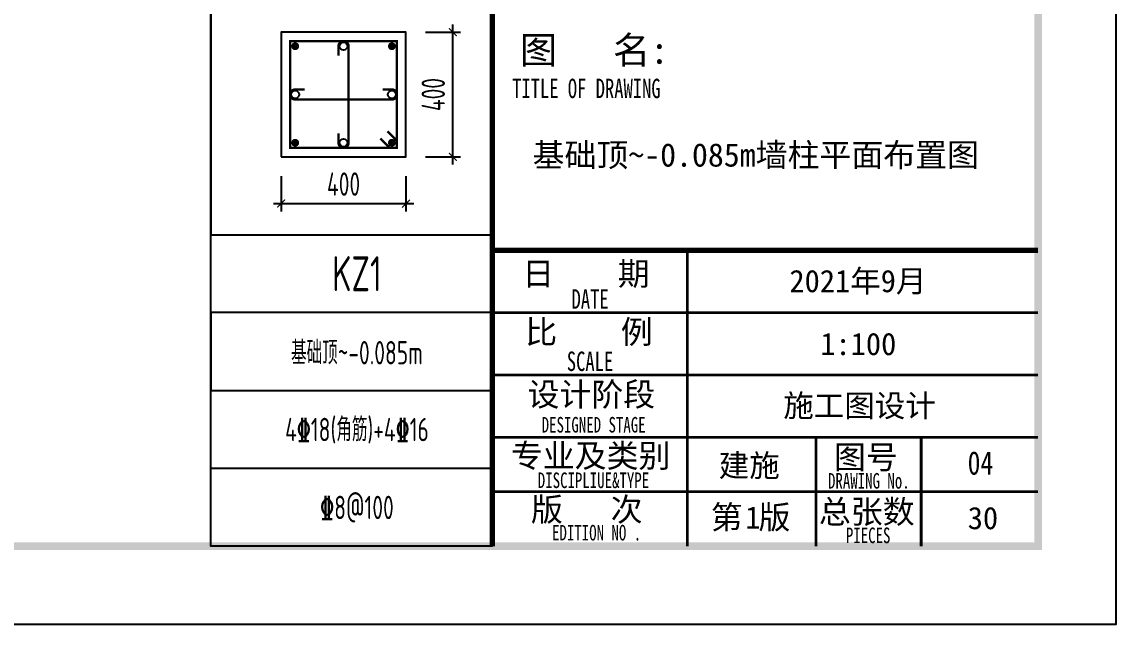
# Model space of a CAD drawing. Extents: x -1307975 to -76406, y -96289 to 379359.
# Drawn here: x -915770 to -901736, y 317959 to 325692 of the extents above; entities that cross this region are included whole.
import ezdxf
from ezdxf.enums import TextEntityAlignment as Align

# ---------------------------------------------------------------- set-up
doc = ezdxf.new("R2010")
doc.units = 0
doc.header["$LTSCALE"] = 1000
doc.layers.get('0').update_dxf_attribs({"linetype": 'CONTINUOUS'})
doc.layers.get('DEFPOINTS').update_dxf_attribs({"linetype": 'CONTINUOUS'})
for name, color, linetype in [('-TK', 7, 'CONTINUOUS'), ('COLU_DE_DIM', 3, 'CONTINUOUS'), ('COLU_DE_TH', 7, 'CONTINUOUS'), ('LINK', 6, 'CONTINUOUS'), ('REIN', 6, 'CONTINUOUS'), ('TAB', 7, 'CONTINUOUS'), ('TAB_TEXT', 7, 'CONTINUOUS'), ('图签文字', 4, 'CONTINUOUS')]:
    doc.layers.add(name, color=color, linetype=linetype)
doc.layers.add('图框', color=9, linetype='CONTINUOUS', lineweight=18)
doc.layers.add('图签', color=147, linetype='CONTINUOUS', lineweight=18)
doc.styles.add('TSSD_DIMENSION', font='Tssdeng.shx', dxfattribs={"width": 0.7, "bigfont": 'tssdchn.shx'})
doc.styles.add('TSSD_REIN', font='tssdeng.shx', dxfattribs={"width": 0.7, "height": 300, "bigfont": 'tssdchn.shx'})
doc.styles.add('宋体', font='', dxfattribs={"height": 50})
doc.styles.add('建筑图签-1', font='simhei.ttf', dxfattribs={"width": 0.7})
doc.styles.get('宋体').set_extended_font_data('SimSun')
doc.dimstyles.new('TSSD_25_100', dxfattribs={"dimtxt": 300, "dimasz": 100, "dimexe": 100, "dimexo": 250, "dimgap": 100, "dimtad": 1, "dimdec": 0, "dimlfac": 0.25, "dimzin": 0, "dimdsep": 46, "dimtxsty": 'TSSD_DIMENSION', "dimblk": 'ARCHTICK', "dimcen": 0, "dimdle": 100, "dimclrt": 7, "dimadec": 0, "dimazin": 0, "dimtfac": 1, "dimtdec": 0, "dimtix": 1, "dimtmove": 2, "dimatfit": 3, "dimldrblk": 'ARCHTICK', "dimfxl": 1, "dimtolj": 1, "dimtzin": 0, "dimarcsym": 0})

# ---------------------------------------------------------------- blocks, each defined once
blk = doc.blocks.new('_ArchTick')
at = {"color": 0, "linetype": 'ByBlock', "const_width": 0.15}
blk.add_lwpolyline([(-0.5, -0.5), (0.5, 0.5)], dxfattribs=at)
blk = doc.blocks.new('*D13')
at = {"layer": 'COLU_DE_DIM', "color": 0, "lineweight": -2, "transparency": 16777216}
for p, q in [((-912444, 323709), (-912444, 323259)), ((-910844, 323709), (-910844, 323259)), ((-912544, 323359), (-910744, 323359))]:
    blk.add_line(p, q, dxfattribs=at)
at = {"layer": 'DEFPOINTS', "color": 0, "transparency": 16777216}
for p in [(-912444, 323959), (-910844, 323959), (-910844, 323359)]:
    blk.add_point(p, dxfattribs=at)
at = {"layer": 'COLU_DE_DIM', "color": 0, "lineweight": -2, "transparency": 16777216, "xscale": 100, "yscale": 100, "zscale": 100, "rotation": 180}
blk.add_blockref('_ArchTick', (-912444, 323359), dxfattribs=at)
at = {"layer": 'COLU_DE_DIM', "color": 0, "lineweight": -2, "transparency": 16777216, "xscale": 100, "yscale": 100, "zscale": 100}
blk.add_blockref('_ArchTick', (-910844, 323359), dxfattribs=at)
at = {"layer": 'COLU_DE_DIM', "color": 7, "transparency": 16777216, "insert": (-911644, 323609), "char_height": 300, "attachment_point": 5, "style": 'TSSD_DIMENSION'}
blk.add_mtext('\\A1;400', dxfattribs=at)
blk = doc.blocks.new('*D14')
at = {"layer": 'COLU_DE_DIM', "color": 0, "lineweight": -2, "transparency": 16777216}
for p, q in [((-910244, 323859), (-910244, 325659)), ((-910594, 325559), (-910144, 325559)), ((-910594, 323959), (-910144, 323959))]:
    blk.add_line(p, q, dxfattribs=at)
at = {"layer": 'DEFPOINTS', "color": 0, "transparency": 16777216}
for p in [(-910844, 325559), (-910244, 325559), (-910844, 323959)]:
    blk.add_point(p, dxfattribs=at)
at = {"layer": 'COLU_DE_DIM', "color": 0, "lineweight": -2, "transparency": 16777216, "xscale": 100, "yscale": 100, "zscale": 100}
for p, rotation in [((-910244, 325559), 90), ((-910244, 323959), 270)]:
    blk.add_blockref('_ArchTick', p, dxfattribs=dict(at, rotation=rotation))
at = {"layer": 'COLU_DE_DIM', "color": 7, "transparency": 16777216, "insert": (-910494, 324759), "char_height": 300, "attachment_point": 5, "rotation": 90, "style": 'TSSD_DIMENSION'}
blk.add_mtext('\\A1;400', dxfattribs=at)
blk = doc.blocks.new('A1')
blk.add_lwpolyline([(0, 59400), (0, 0), (84100, 0), (84100, 59400)], close=True)
at = {"const_width": 100}
blk.add_lwpolyline([(2500, 58400), (2500, 1000), (83100, 1000), (83100, 58400)], close=True, dxfattribs=at)
at = {"layer": '图框'}
for points, const_width in [([(76100, 1000), (76100, 58400)], 70), ([(76100, 4800), (83100, 4800)], 70), ([(78600, 2400), (78600, 4800)], 35), ([(76100, 4000), (83100, 4000)], 35), ([(76100, 3200), (83100, 3200)], 35), ([(76100, 2400), (83100, 2400)], 35), ([(76100, 2400), (82600, 2400)], 35), ([(78600, 1000), (78600, 2400)], 35), ([(80250, 1000), (80250, 2400)], 35), ([(80250, 1000), (80250, 2400)], 35), ([(80250, 1000), (80250, 2400)], 35), ([(81600, 1000), (81600, 2400)], 35), ([(76100, 1700), (80250, 1700)], 35), ([(80250, 1700), (83100, 1700)], 35)]:
    blk.add_lwpolyline(points, dxfattribs=dict(at, const_width=const_width))
at = {"layer": '图框', "style": '建筑图签-1', "width": 0.7}
for s, height, p in [('TITLE OF DRAWING', 250, (76354, 6753)), ('DATE', 250, (77116, 4049)), ('SCALE', 250, (77055, 3250)), ('DESIGNED STAGE', 200, (76733, 2460)), ('DISCIPLIUE&TYPE', 200, (76683, 1747)), ('DRAWING No.', 200, (80405, 1740)), ('EDITION NO .', 200, (76866, 1074)), ('PIECES', 200, (80634, 1040))]:
    blk.add_text(s, height=height, dxfattribs=at).set_placement(p)
at = {"layer": '图签', "color": 2, "style": '宋体'}
for s, height, p in [('2021年9月', 286.7, (79910, 4262)), ('1:100', 286.7, (80306, 3454)), ('施工图设计', 286.7, (79832, 2662)), ('建施', 286.7, (79004, 1893)), ('1', 287, (79343, 1225)), ('30', 286.7, (82197, 1219))]:
    blk.add_text(s, height=height, dxfattribs=at).set_placement(p)
at = {"layer": '图签文字', "color": 7, "style": '建筑图签-1'}
for s, height, p in [('图   名:', 350, (76455, 7195)), ('日    期', 300, (76484, 4349)), ('比    例', 300, (76522, 3602)), ('设计阶段', 300, (76552, 2800)), ('专业及类别', 300, (76338, 2013)), ('图号', 300, (80481, 1994)), ('版   次 ', 300, (76596, 1323)), ('第 版', 300, (78901, 1223)), ('总张数', 300, (80288, 1294))]:
    blk.add_text(s, height=height, dxfattribs=at).set_placement(p)

msp = doc.modelspace()

# ---------------------------------------------------------------- linework, layer by layer
at = {"layer": 'COLU_DE_TH'}
msp.add_lwpolyline([(-912444.4, 323959.34), (-910844.4, 323959.34), (-910844.4, 325559.34), (-912444.4, 325559.34), (-912444.4, 323959.34)], close=True, dxfattribs=at)
at = {"layer": 'LINK', "const_width": 30}
msp.add_lwpolyline([(-911079.4, 324286.26), (-910959.4, 324166.26), (-910959.4, 324074.34), (-912329.4, 324074.34), (-912329.4, 325444.34), (-910959.4, 325444.34), (-910959.4, 324074.34), (-911051.33, 324074.34), (-911171.33, 324194.34)], dxfattribs=at)
for points in [[(-911709.4, 324259.34), (-911709.4, 324139.34, 1), (-911579.4, 324139.34), (-911579.4, 325379.34, 1), (-911709.4, 325379.34), (-911709.4, 325259.34)], [(-912144.4, 324824.34), (-912264.4, 324824.34, 1), (-912264.4, 324694.34), (-911024.4, 324694.34, 1), (-911024.4, 324824.34), (-911144.4, 324824.34)]]:
    msp.add_lwpolyline(points, format="xyb", dxfattribs=at)
at = {"layer": 'REIN', "const_width": 50}
for points in [[(-912289.4, 325379.34, 1), (-912239.4, 325379.34, 1), (-912289.4, 325379.34)], [(-911049.4, 325379.34, 1), (-910999.4, 325379.34, 1), (-911049.4, 325379.34)], [(-912289.4, 324139.34, 1), (-912239.4, 324139.34, 1), (-912289.4, 324139.34)], [(-911049.4, 324139.34, 1), (-910999.4, 324139.34, 1), (-911049.4, 324139.34)]]:
    msp.add_lwpolyline(points, format="xyb", close=True, dxfattribs=at)
at = {"layer": 'REIN'}
for centre in [(-911644.4, 325379.34), (-912264.4, 324759.34), (-911024.4, 324759.34), (-911644.4, 324139.34)]:
    msp.add_circle(centre, 50, dxfattribs=at)
at = {"layer": 'TAB'}
msp.add_lwpolyline([(-913344.4, 328221.7), (-909736.28, 328221.7), (-909736.28, 318959.34), (-913344.4, 318959.34), (-913344.4, 328221.7), (-913344.4, 322959.34), (-909736.28, 322959.34), (-909736.28, 321959.34), (-913344.4, 321959.34), (-913344.4, 320959.34), (-909736.28, 320959.34), (-909736.28, 319959.34), (-913344.4, 319959.34)], dxfattribs=at)

# ---------------------------------------------------------------- block references
at = {"layer": '-TK'}
msp.add_blockref('A1', (-985836.28, 317959.34), dxfattribs=at)

# ---------------------------------------------------------------- texts
at = {"layer": 'TAB_TEXT', "style": 'TSSD_REIN', "width": 0.7}
for s, height, p in [('KZ1', 450, (-911472.52, 322459.34)), ('基础顶~-0.085m', 300, (-911472.52, 321459.34))]:
    msp.add_text(s, height=height, dxfattribs=at).set_placement(p, align=Align.MIDDLE)
at = {"layer": 'TAB_TEXT', "color": 1, "style": 'TSSD_REIN', "width": 0.7}
for s, p in [('4%%13218(角筋)+4%%13216', (-911472.52, 320459.34)), ('%%1328@100', (-911472.52, 319459.34))]:
    msp.add_text(s, height=300, dxfattribs=at).set_placement(p, align=Align.MIDDLE)
at = {"layer": '图签文字', "color": 1, "style": '建筑图签-1'}
msp.add_text('基础顶~-0.085m墙柱平面布置图', height=300, dxfattribs=at).set_placement((-909219.59, 323833.48))
at = {"layer": '图签文字', "color": 1, "style": '建筑图签-1', "width": 0.8}
msp.add_text('04', height=300, dxfattribs=at).set_placement((-903639.71, 319878.72))

# ---------------------------------------------------------------- dimensions: what is measured, and where the dimension line sits
at = {"layer": 'COLU_DE_DIM'}
dim = msp.add_linear_dim(base=(-910244.4, 325559.34), p1=(-910844.4, 323959.34), p2=(-910844.4, 325559.34), angle=90, dimstyle='TSSD_25_100', dxfattribs=at)
dim.commit()
dim.dimension.update_dxf_attribs({"geometry": '*D14', "text_midpoint": (-910494.4, 324759.34)})
dim = msp.add_linear_dim(base=(-910844.4, 323359.34), p1=(-912444.4, 323959.34), p2=(-910844.4, 323959.34), dimstyle='TSSD_25_100', dxfattribs=at)
dim.commit()
dim.dimension.update_dxf_attribs({"geometry": '*D13', "text_midpoint": (-911644.4, 323609.34)})

doc.saveas('drawing.dxf')
